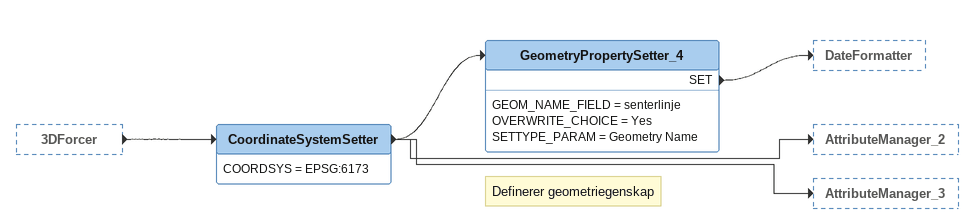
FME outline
3DForcer [outside]
    -> CoordinateSystemSetter
CoordinateSystemSetter
    COORDSYS = EPSG:6173
    -> GeometryPropertySetter_4
    -> AttributeManager_2
    -> AttributeManager_3
Note: Definerer geometriegenskap
GeometryPropertySetter_4
    GEOM_NAME_FIELD = senterlinje
    OVERWRITE_CHOICE = Yes
    SETTYPE_PARAM = Geometry Name
    SET -> DateFormatter
